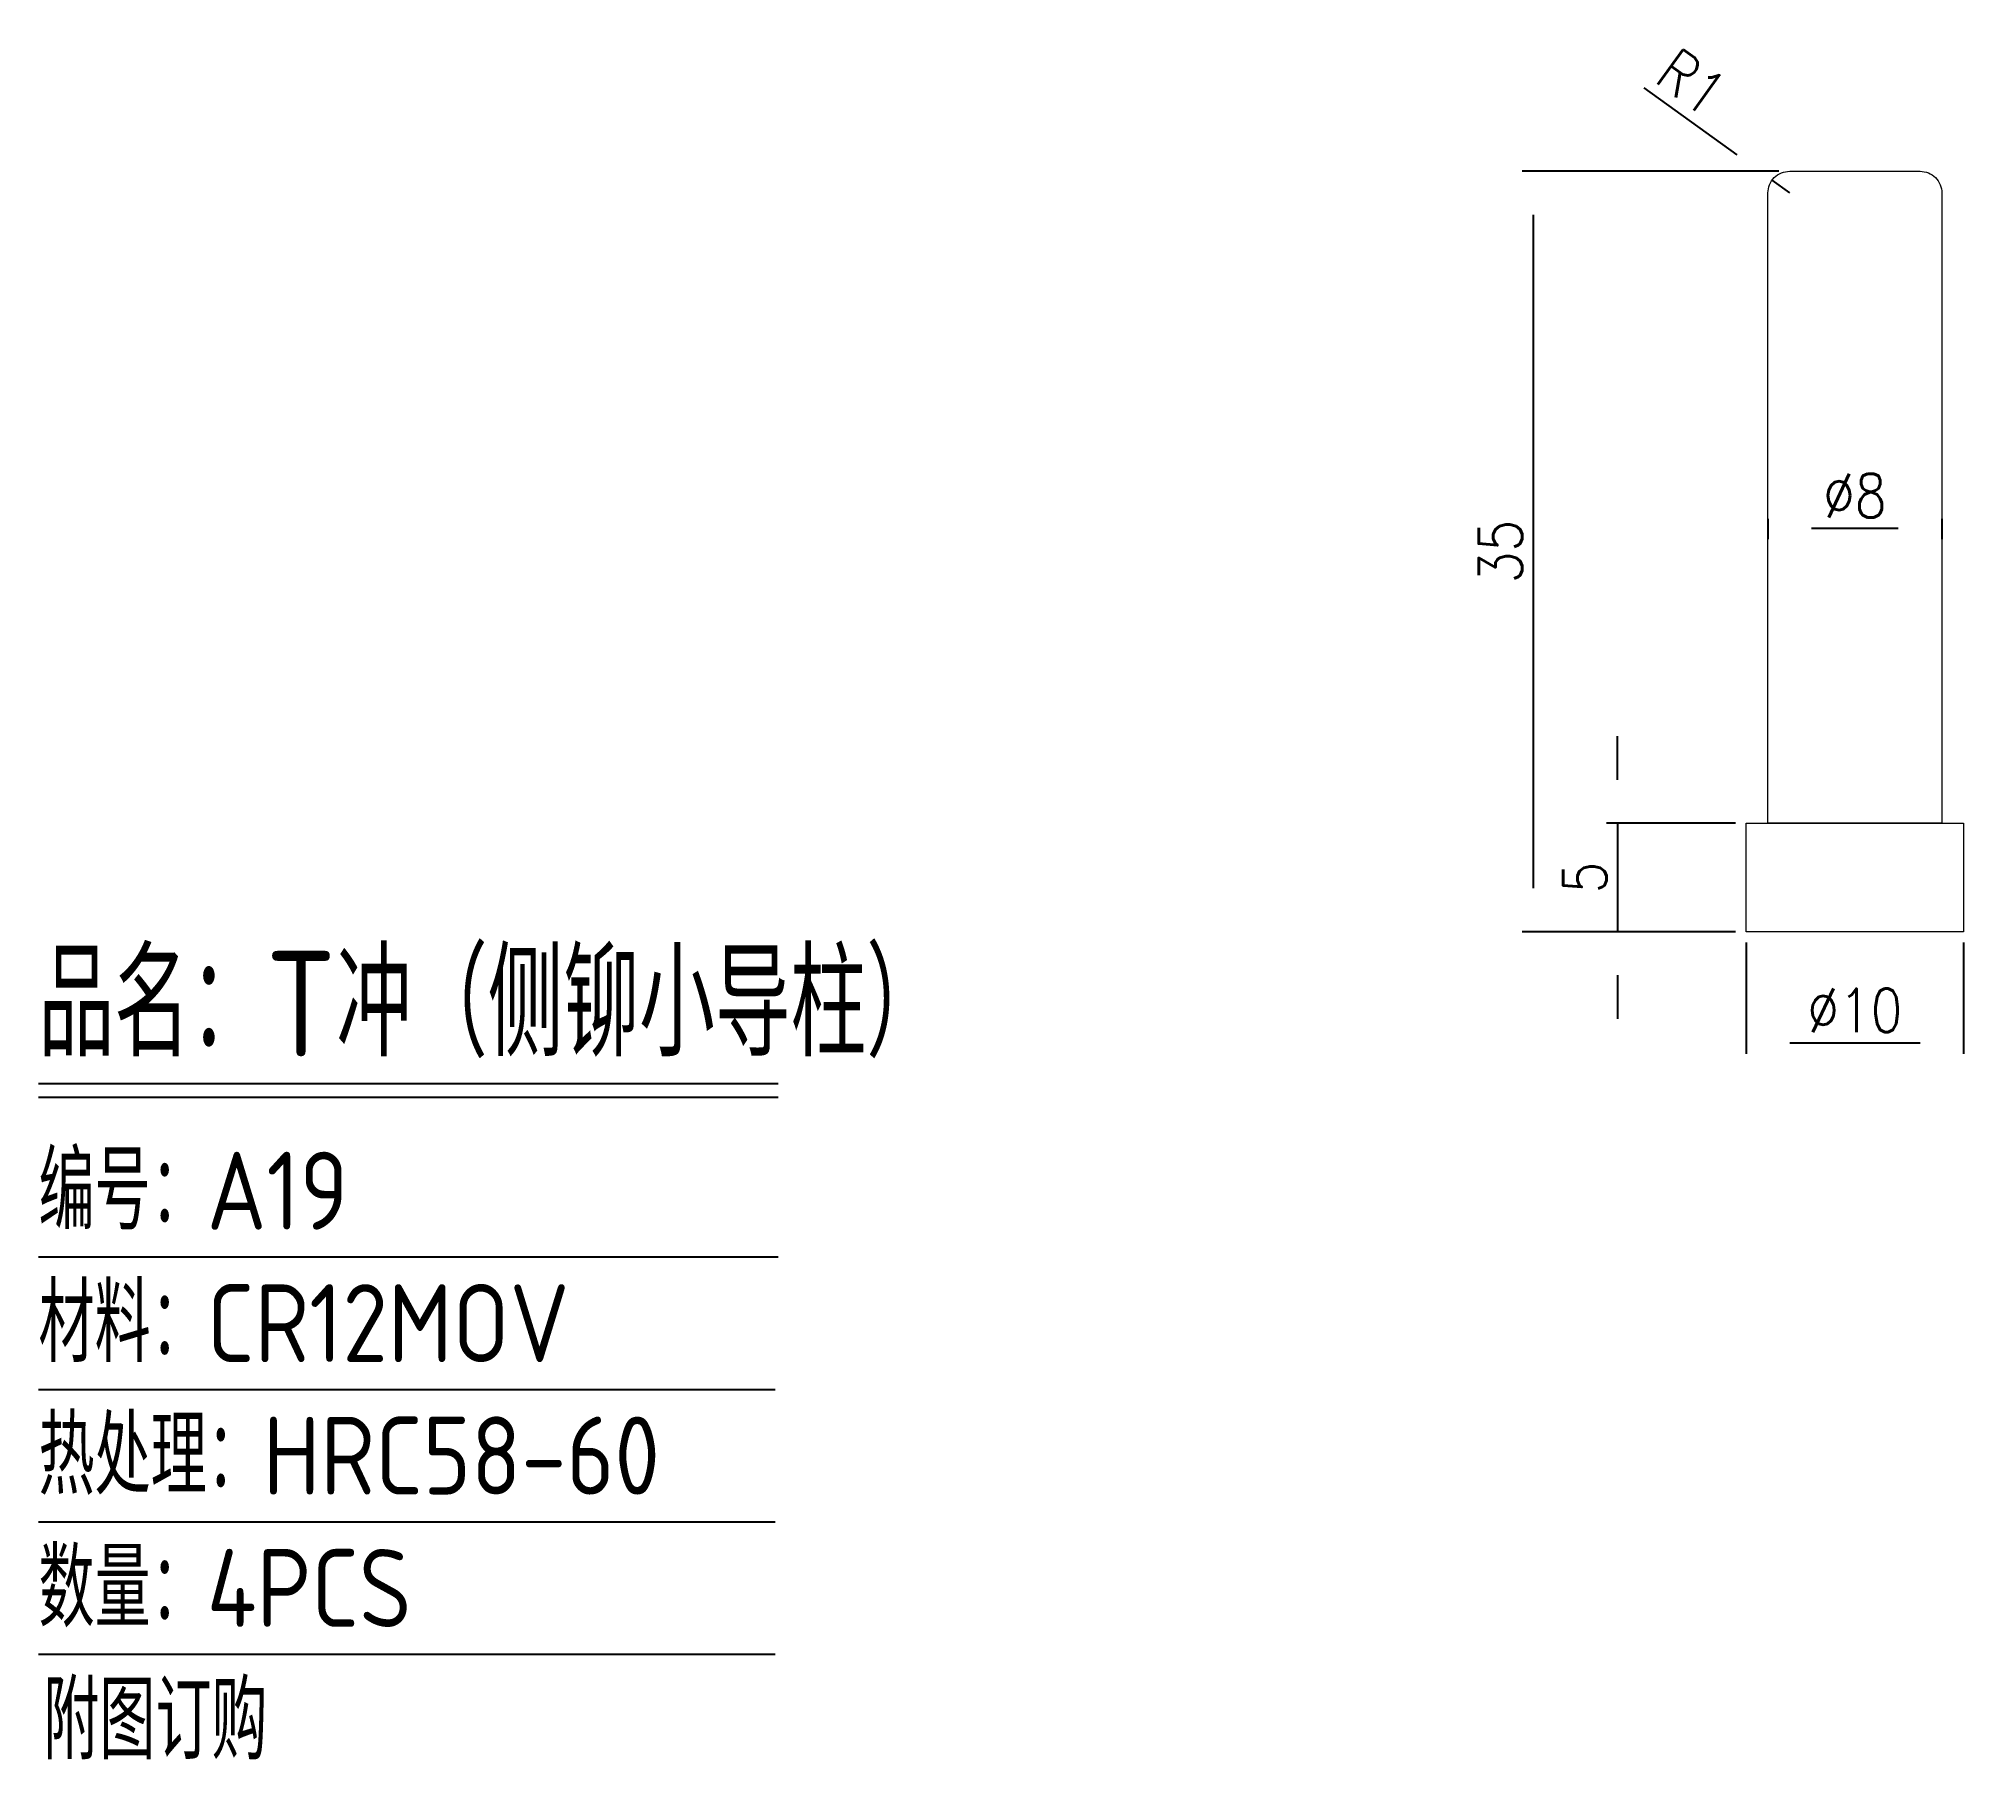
# Model space of a CAD drawing. Header units: millimetres. Extents: x 6015.3 to 6103.9, y -1955.8 to -1876.5.
import ezdxf

# ---------------------------------------------------------------- set-up
doc = ezdxf.new("R2010")
doc.units = ezdxf.units.MM
doc.layers.add('DIM', color=4, linetype='Continuous')
doc.layers.add('PRESS', color=3, linetype='Continuous')
doc.styles.add('gbenor', font='gbenor.shx', dxfattribs={"bigfont": 'gbcbig.shx'})
doc.styles.get("Standard").update_dxf_attribs({"font": 'txt.shx', "width": 0.85, "bigfont": 'ctxt.shx'})
doc.dimstyles.new('T-2-WX', dxfattribs={"dimtxt": 2, "dimasz": 2, "dimexe": 0.5, "dimexo": 0.5, "dimgap": 0.5, "dimtad": 1, "dimtxsty": 'Standard', "dimblk": 'OPEN30', "dimcen": 0, "dimazin": 3, "dimtfac": 1, "dimtmove": 0, "dimatfit": 3, "dimldrblk": 'OPEN30', "dimlwd": -1, "dimlwe": -1})

# ---------------------------------------------------------------- blocks, each defined once
blk = doc.blocks.new('*D7579')
at = {"layer": 'Defpoints', "color": 0}
for p in [(6095.068, -1883.073), (6095.88, -1883.658)]:
    blk.add_point(p, dxfattribs=at)
at = {"layer": 'DIM', "color": 0}
for p, q in [((6089.174, -1878.824), (6093.446, -1881.903)), ((6095.88, -1883.658), (6095.068, -1883.073))]:
    blk.add_line(p, q, dxfattribs=at)
at = {"layer": 'DIM', "color": 0, "insert": (6091.376, -1878.562), "char_height": 2, "attachment_point": 5, "rotation": 324.21292}
blk.add_mtext('R1', dxfattribs=at)
blk = doc.blocks.new('_Open30')
blk = doc.blocks.new('*D7580')
at = {"layer": 'Defpoints', "color": 0}
for p in [(6095.88, -1882.658), (6084.074, -1917.658), (6093.88, -1917.658)]:
    blk.add_point(p, dxfattribs=at)
at = {"layer": 'DIM', "color": 0}
for p, q in [((6095.38, -1882.658), (6083.574, -1882.658)), ((6084.074, -1884.658), (6084.074, -1915.658)), ((6093.38, -1917.658), (6083.574, -1917.658))]:
    blk.add_line(p, q, dxfattribs=at)
at = {"layer": 'DIM', "color": 0, "insert": (6082.574, -1900.158), "char_height": 2, "attachment_point": 5, "rotation": 90}
blk.add_mtext('35', dxfattribs=at)
blk = doc.blocks.new('*D7581')
at = {"layer": 'Defpoints', "color": 0}
for p in [(6093.88, -1917.658), (6103.88, -1917.658), (6103.88, -1922.773)]:
    blk.add_point(p, dxfattribs=at)
at = {"layer": 'DIM', "color": 0}
for p, q in [((6093.88, -1918.158), (6093.88, -1923.273)), ((6103.88, -1918.158), (6103.88, -1923.273)), ((6095.88, -1922.773), (6101.88, -1922.773))]:
    blk.add_line(p, q, dxfattribs=at)
at = {"layer": 'DIM', "color": 0, "insert": (6098.88, -1921.273), "char_height": 2, "attachment_point": 5}
blk.add_mtext('%%c10', dxfattribs=at)
blk = doc.blocks.new('*D7582')
at = {"layer": 'Defpoints', "color": 0}
for p in [(6093.88, -1912.658), (6087.95, -1917.658), (6093.88, -1917.658)]:
    blk.add_point(p, dxfattribs=at)
at = {"layer": 'DIM', "color": 0}
for p, q in [((6087.95, -1910.658), (6087.95, -1908.658)), ((6093.38, -1912.658), (6087.45, -1912.658)), ((6087.95, -1912.658), (6087.95, -1917.658)), ((6093.38, -1917.658), (6087.45, -1917.658)), ((6087.95, -1919.658), (6087.95, -1921.658))]:
    blk.add_line(p, q, dxfattribs=at)
at = {"layer": 'DIM', "color": 0, "insert": (6086.45, -1915.158), "char_height": 2, "attachment_point": 5, "rotation": 90}
blk.add_mtext('5', dxfattribs=at)
blk = doc.blocks.new('*D7583')
at = {"layer": 'Defpoints', "color": 0}
for p in [(6094.88, -1898.158), (6102.88, -1898.158), (6102.88, -1899.087)]:
    blk.add_point(p, dxfattribs=at)
at = {"layer": 'DIM', "color": 0}
for p, q in [((6094.88, -1898.658), (6094.88, -1899.587)), ((6096.88, -1899.087), (6100.88, -1899.087)), ((6102.88, -1898.658), (6102.88, -1899.587))]:
    blk.add_line(p, q, dxfattribs=at)
at = {"layer": 'DIM', "color": 0, "insert": (6098.88, -1897.587), "char_height": 2, "attachment_point": 5}
blk.add_mtext('%%c8', dxfattribs=at)

msp = doc.modelspace()

# ---------------------------------------------------------------- linework, layer by layer
at = {"layer": 'DIM', "color": 4, "linetype": 'Continuous', "lineweight": 25}
for p, q in [((6015.288, -1924.644), (6049.332, -1924.644)), ((6015.288, -1925.271), (6049.332, -1925.271)), ((6015.288, -1932.621), (6049.332, -1932.621)), ((6015.288, -1938.716), (6049.185, -1938.716)), ((6015.288, -1944.811), (6049.185, -1944.811)), ((6015.288, -1950.906), (6049.185, -1950.906))]:
    msp.add_line(p, q, dxfattribs=at)
at = {"layer": 'PRESS', "lineweight": 15}
msp.add_lwpolyline([(6094.88, -1912.658), (6094.88, -1883.658, -0.414214), (6095.88, -1882.658), (6101.88, -1882.658, -0.414214), (6102.88, -1883.658), (6102.88, -1912.658)], format="xyb", close=True, dxfattribs=at)
msp.add_lwpolyline([(6093.88, -1917.658), (6093.88, -1912.658), (6103.88, -1912.658), (6103.88, -1917.658)], close=True, dxfattribs=at)

# ---------------------------------------------------------------- texts
at = {"layer": 'DIM', "color": 3, "linetype": 'Continuous', "lineweight": 25, "style": 'gbenor'}
for s, height, p in [('品名：T冲（侧铆小导柱）', 4.84017, (6015.288, -1923.389)), ('编号：A19', 3.5853, (6015.288, -1931.366)), ('材料：CR12MOV', 3.5853, (6015.288, -1937.461)), ('热处理：HRC58-60', 3.58531, (6015.288, -1943.556)), ('数量：4PCS', 3.5853, (6015.288, -1949.651)), ('附图订购', 3.5853, (6015.506, -1955.746))]:
    msp.add_text(s, height=height, dxfattribs=at).set_placement(p)

# ---------------------------------------------------------------- dimensions: what is measured, and where the dimension line sits
at = {"layer": 'DIM'}
dim = msp.add_radius_dim(center=(6095.88, -1883.658), mpoint=(6095.068, -1883.073), dimstyle='T-2-WX', dxfattribs=at)
dim.commit()
dim.dimension.update_dxf_attribs({"geometry": '*D7579', "text_midpoint": (6091.376, -1878.562)})
for base, p1, picture, middle in [((6084.074, -1917.658), (6095.88, -1882.658), '*D7580', (6082.574, -1900.158)), ((6087.95, -1917.658), (6093.88, -1912.658), '*D7582', (6086.45, -1915.158))]:
    dim = msp.add_linear_dim(base=base, p1=p1, p2=(6093.88, -1917.658), angle=90, dimstyle='T-2-WX', dxfattribs=at)
    dim.commit()
    dim.dimension.update_dxf_attribs({"geometry": picture, "text_midpoint": middle})
for base, p1, p2, picture, middle in [((6102.88, -1899.087), (6094.88, -1898.158), (6102.88, -1898.158), '*D7583', (6098.88, -1897.587)), ((6103.88, -1922.773), (6093.88, -1917.658), (6103.88, -1917.658), '*D7581', (6098.88, -1921.273))]:
    dim = msp.add_linear_dim(base=base, p1=p1, p2=p2, text='%%c<>', dimstyle='T-2-WX', dxfattribs=at)
    dim.commit()
    dim.dimension.update_dxf_attribs({"geometry": picture, "text_midpoint": middle})

doc.saveas('drawing.dxf')
